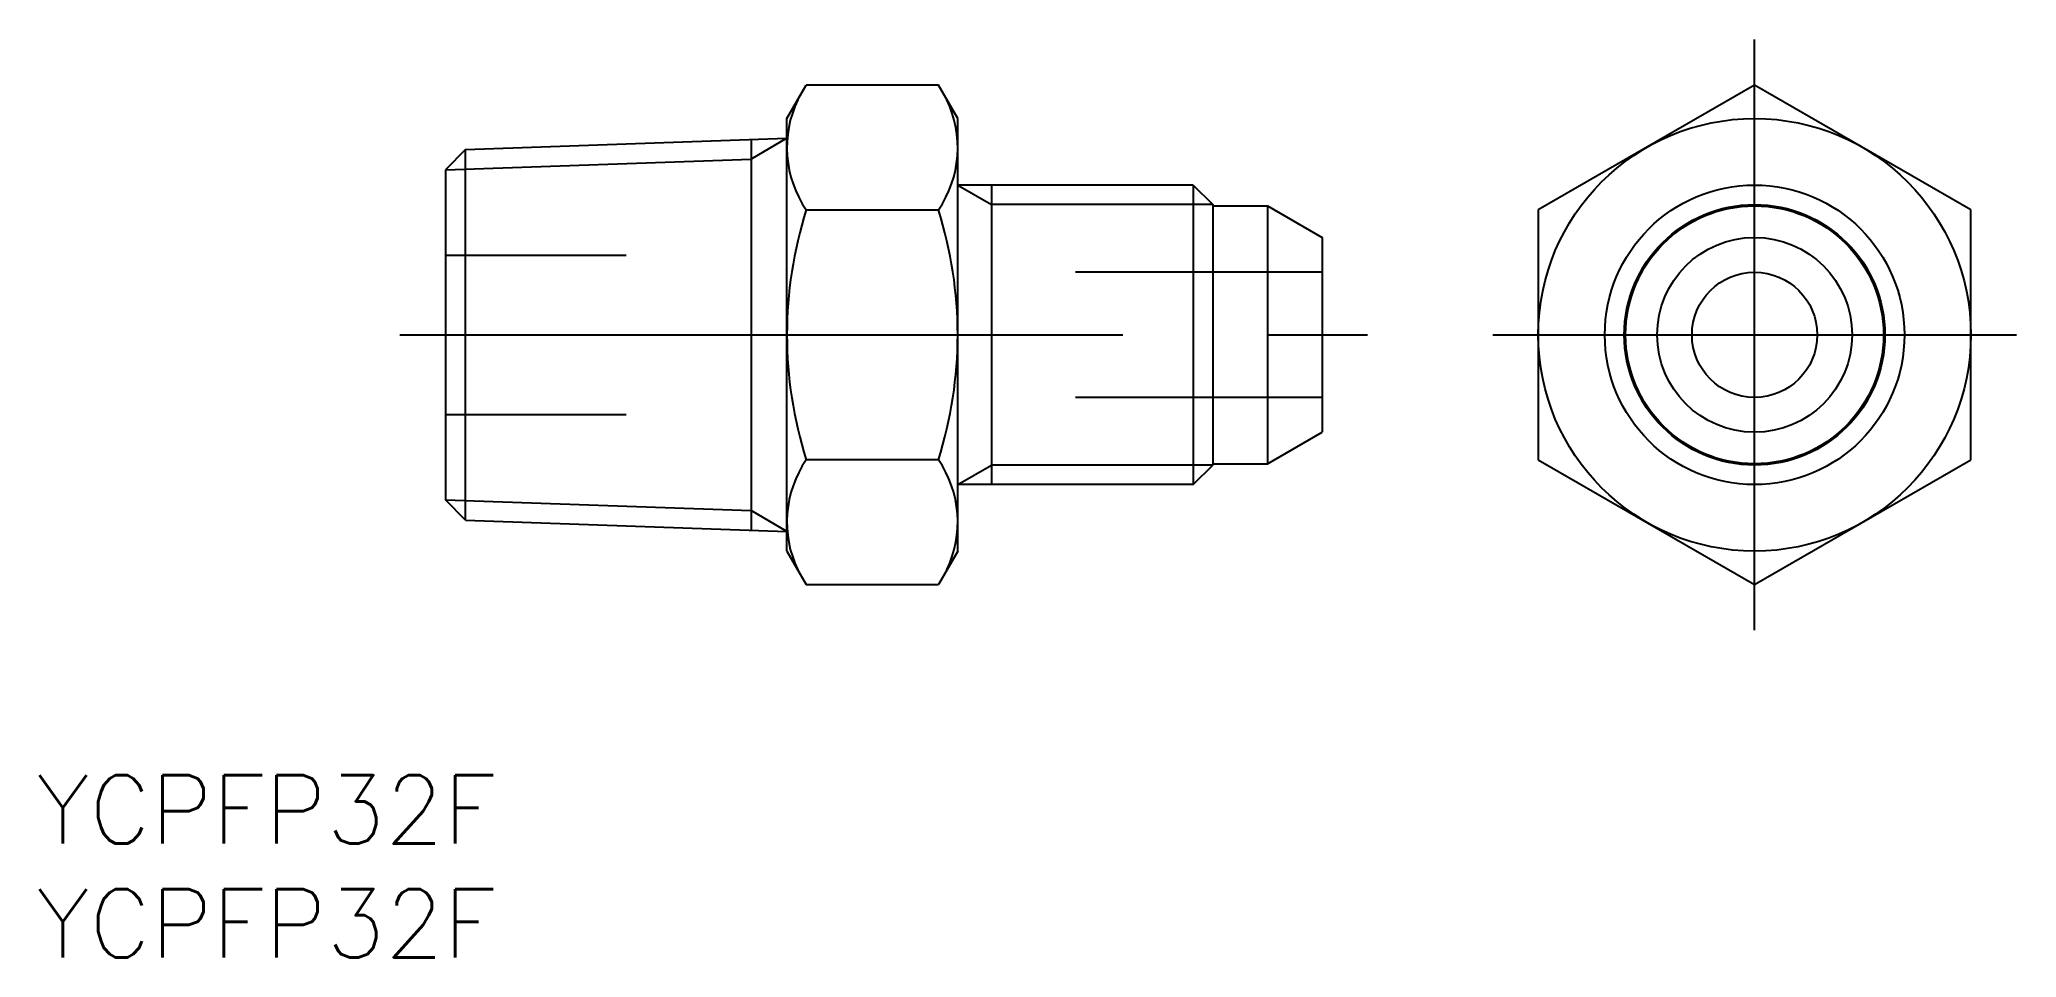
# Model space of a CAD drawing. Extents: x -75.3 to 11.5, y -27.3 to 13.
import ezdxf

# ---------------------------------------------------------------- set-up
doc = ezdxf.new("R2010")
doc.units = 0
doc.linetypes.add('CENTER', pattern=[50.8, 31.75, -6.35, 6.35, -6.35])
doc.linetypes.add('DASHED', pattern=[19.05, 12.7, -6.35])
doc.layers.get('0').update_dxf_attribs({"linetype": 'CONTINUOUS'})
doc.layers.add('CENTER', color=1, linetype='CENTER')
doc.styles.get("Standard").update_dxf_attribs({"font": 'txt.shx', "height": 3, "bigfont": 'bigfont.shx'})

msp = doc.modelspace()

# ---------------------------------------------------------------- linework, layer by layer
at = {"color": 7, "linetype": 'CONTINUOUS'}
for p, q in [((-42.5, 9.5), (-41.651, 10.97)), ((-35.849, 10.97), (-41.651, 10.97)), ((-35, 9.5), (-35.849, 10.97)), ((0, 10.97), (-9.5, 5.485)), ((9.5, 5.485), (0, 10.97)), ((-42.5, -9.5), (-42.5, 9.5)), ((-35, -9.5), (-35, 9.5)), ((-56.613, 8.14), (-57.5, 7.253)), ((-56.613, 8.14), (-42.5, 8.633)), ((-56.613, -8.14), (-56.613, 8.14)), ((-44.078, 8.578), (-44.078, -8.578)), ((-57.5, 7.253), (-57.5, -7.253)), ((-24.656, 6.579), (-35, 6.579)), ((-33.517, 6.579), (-33.517, -6.579)), ((-24.656, 6.579), (-24.656, -6.579)), ((-24.656, 6.579), (-23.8, 5.723)), ((-41.651, 5.485), (-35.849, 5.485)), ((-23.8, 5.723), (-23.8, -5.723)), ((-23.8, 5.665), (-21.4, 5.665)), ((-21.4, 5.665), (-19, 4.28)), ((-21.4, 5.665), (-21.4, -5.665)), ((-9.5, 5.485), (-9.5, -5.485)), ((9.5, -5.485), (9.5, 5.485)), ((-19, 4.28), (-19, -4.28)), ((-21.4, -5.665), (-19, -4.28)), ((-35.849, -5.485), (-41.651, -5.485)), ((-24.656, -6.579), (-23.8, -5.723)), ((-23.8, -5.665), (-21.4, -5.665)), ((-9.5, -5.485), (0, -10.97)), ((0, -10.97), (9.5, -5.485)), ((-24.656, -6.579), (-35, -6.579)), ((-56.613, -8.14), (-57.5, -7.253)), ((-56.613, -8.14), (-42.5, -8.633)), ((-42.5, -9.5), (-41.651, -10.97)), ((-35, -9.5), (-35.849, -10.97)), ((-41.651, -10.97), (-35.849, -10.97))]:
    msp.add_line(p, q, dxfattribs=at)
at = {"color": 3, "linetype": 'CONTINUOUS'}
for p, q in [((-42.5, 8.633), (-44.078, 7.722)), ((-57.5, 7.253), (-44.078, 7.722)), ((-35, 6.579), (-33.517, 5.723)), ((-23.8, 5.723), (-33.517, 5.723)), ((-35, -6.579), (-33.517, -5.723)), ((-23.8, -5.723), (-33.517, -5.723)), ((-57.5, -7.253), (-44.078, -7.722)), ((-42.5, -8.633), (-44.078, -7.722))]:
    msp.add_line(p, q, dxfattribs=at)
at = {"color": 3, "linetype": 'DASHED'}
for p, q in [((-57.5, 3.5), (-49.557, 3.5)), ((-19, 2.75), (-29.828, 2.75)), ((-19, -2.75), (-29.828, -2.75)), ((-57.5, -3.5), (-49.557, -3.5))]:
    msp.add_line(p, q, dxfattribs=at)
at = {"color": 7, "linetype": 'CONTINUOUS'}
for radius in [9.5, 6.579, 5.665, 4.28, 2.75]:
    msp.add_circle((0, 0), radius, dxfattribs=at)
at = {"color": 3, "linetype": 'CONTINUOUS'}
msp.add_circle((0, 0), 5.723, dxfattribs=at)
at = {"color": 7, "linetype": 'CONTINUOUS'}
for centre, radius, start, end in [((-37.644, 8.227), 4.856, 154.38425, 214.38425), ((-39.856, 8.227), 4.856, 325.61575, 25.61575), ((-24.349, 0), 18.151, 162.41205, 197.58795), ((-53.151, 0), 18.151, 342.41205, 17.58795), ((-37.644, -8.227), 4.856, 145.61575, 205.61575), ((-39.856, -8.227), 4.856, 334.38425, 34.38425)]:
    msp.add_arc(centre, radius, start, end, dxfattribs=at)
at = {"layer": 'CENTER', "color": 1, "linetype": 'CENTER'}
for p, q in [((0, -12.97), (0, 12.97)), ((-59.5, 0), (-17, 0)), ((-11.5, 0), (11.5, 0))]:
    msp.add_line(p, q, dxfattribs=at)

# ---------------------------------------------------------------- texts
at = {"color": 7, "linetype": 'CONTINUOUS'}
for p in [(-75.454, -22.347), (-75.454, -27.347)]:
    msp.add_text('YCPFP32F', height=3, dxfattribs=at).set_placement(p)

doc.saveas('drawing.dxf')
